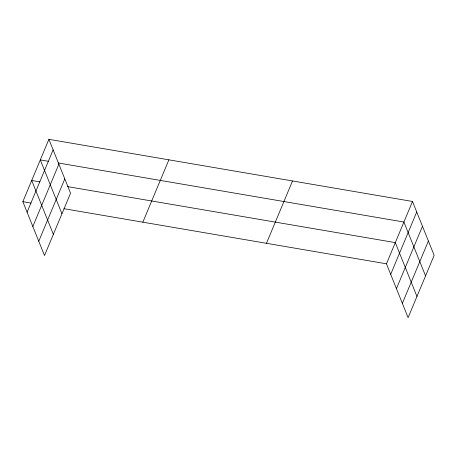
<?xml version="1.0" encoding="UTF-8"?>
<svg xmlns="http://www.w3.org/2000/svg" width="457" height="457" viewBox="0 0 457 457"><rect width="100%" height="100%" fill="white"/><g stroke="black" fill="none" stroke-linecap="round" stroke-linejoin="round"><path stroke-width="0.69" d="M48.899 139.334L70.549 193.191L44.5 255.537L22.85 201.68L48.899 139.334L412.5 201.463L434.15 255.32L408.101 317.666L386.451 263.809L412.5 201.463M27.083 212.214L53.132 149.862M32.83 226.512L58.879 164.16M38.754 241.239L64.803 178.893M142.841 222.182L168.884 159.836M266.465 243.307L292.509 180.961M390.684 274.343L416.733 211.991M396.43 288.635L422.479 226.289M402.354 303.368L428.403 241.022M48.528 161.315L40.302 159.91L61.952 213.767M58.13 162.955L403.902 222.033L425.553 275.897M39.936 181.886L31.704 180.481L53.355 234.338M67.362 186.576L395.305 242.61L416.961 296.467M22.85 201.68L31.076 203.085M63.991 208.712L386.451 263.809"/></g></svg>
